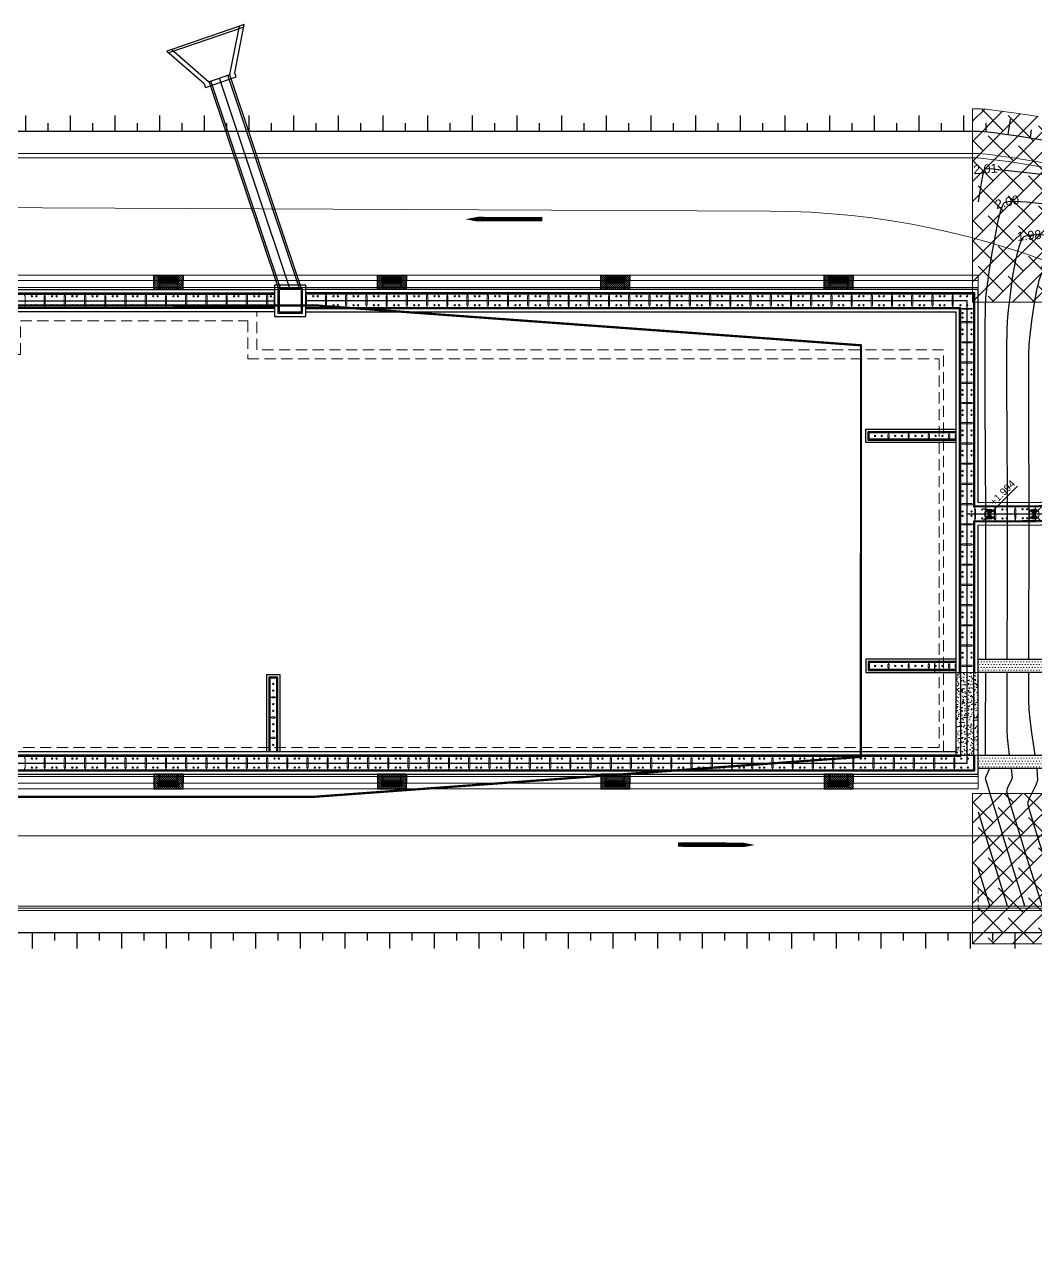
# Model space of a CAD drawing. Header units: millimetres. Extents: x -257704 to 345913, y -114363 to 98547.
# Drawn here: x 31853 to 77115, y -31280 to 23569 of the extents above; entities that cross this region are included whole.
import ezdxf

# ---------------------------------------------------------------- set-up
doc = ezdxf.new("R2010")
doc.units = ezdxf.units.MM
doc.header["$LTSCALE"] = 100
doc.header["$MEASUREMENT"] = 0
for name, pattern in [('CENTERX2', [4, 2.5, -0.5, 0.5, -0.5]), ('CONTINOUS', [0]), ('DASHDOT', [1, 0.5, -0.25, 0, -0.25]), ('DASHED2', [0.375, 0.25, -0.125])]:
    doc.linetypes.add(name, pattern=pattern)
doc.layers.get('Defpoints').update_dxf_attribs({"color": 6, "lineweight": 0})
for name, color, linetype, lineweight in [('1.Fence Wall', 2, 'Continuous', 15), ('3', 3, 'DASHDOT', 13), ('3.Curb', 6, 'CONTINOUS', 15), ('8', 8, 'Continuous', 5), ('ARC_AXIS_LINE', 240, 'Continuous', 5), ('ARC_HATCH', 8, 'Continuous', 0), ('Arrow-200', 40, 'Continuous', 5), ('BOUNDARY', 251, 'Continuous', 5), ('Fence200', 1, 'Continuous', 5), ('Foundation', 3, 'DASHED2', 9), ('Retaining wall', 5, 'DASHED2', 5), ('trench cover', 74, 'Continuous', 0)]:
    doc.layers.add(name, color=color, linetype=linetype, lineweight=lineweight)
for name, color, linetype in [('C-TOPO-MAJR', 9, 'Continuous'), ('H_MepDuong', 3, 'Continuous'), ('L1-DRAINAGE-LONG_DITCH', 25, 'Continuous'), ('L1-DRAINAGE-TRANS_PIPE', 230, 'CENTERX2')]:
    doc.layers.add(name, color=color, linetype=linetype)
doc.layers.add('C-TOPO-MINR', color=7, linetype='Continuous', true_color=0x9c9c9c)
doc.styles.add('Metro-Text', font='arial.ttf')
doc.styles.get("Standard").update_dxf_attribs({"font": 'arial.ttf'})
doc.dimstyles.new('A3-200', dxfattribs={"dimscale": 0.2, "dimtxt": 1.6, "dimasz": 1.2, "dimexe": 0.5, "dimexo": 1, "dimgap": 0.5, "dimtad": 3, "dimdec": 0, "dimlfac": 1000, "dimdsep": 46, "dimtxsty": 'Metro-Text', "dimcen": 0, "dimclrd": 256, "dimclre": 256, "dimclrt": 6, "dimazin": 0, "dimtfac": 1, "dimtdec": 0, "dimtix": 1, "dimtmove": 2, "dimatfit": 3, "dimfxl": 1, "dimtfill": 1, "dimtfillclr": 11, "dimtolj": 1, "dimlwd": -1, "dimlwe": -1, "dimarcsym": 2})
pattern_1 = [(45, (-41519.4, -3188.3), (-449.0128, 449.0128), []), (135, (-41519.4, -3188.3), (-1347.0384, 449.0128), [1587.5, -952.5])]
pattern_2 = [(3e-10, (-41519.37, -3188.29), (63.5, 127), [0, -127])]

# ---------------------------------------------------------------- blocks, each defined once
blk = doc.blocks.new('new contour')
at = {"layer": 'C-TOPO-MAJR', "elevation": 2.01}
blk.add_lwpolyline([(18.311, -22.853), (21.962, -25.327)], dxfattribs=at)
at = {"layer": 'C-TOPO-MINR'}
for points, elevation in [([(24.063, 7.277), (17.43, 2.685), (17.277, 2.582), (16.937, 2.351), (16.304, 1.924), (15.29, 1.241), (14.114, 0.446), (12.867, -0.402), (11.638, -1.245), (10.52, -2.024), (9.602, -2.679), (9.073, -3.076), (8.826, -3.279), (8.745, -3.363), (8.731, -3.387), (8.726, -3.431), (8.745, -3.547), (8.83, -3.783), (9.024, -4.177), (9.332, -4.716), (9.635, -5.206), (9.849, -5.537), (10.08, -5.846), (10.521, -6.406), (11.099, -7.125), (11.737, -7.914), (12.36, -8.682), (12.892, -9.339), (13.26, -9.794), (13.574, -10.191), (14.032, -10.774), (14.587, -11.481), (15.193, -12.251), (15.804, -13.021), (16.374, -13.731), (16.855, -14.319), (17.202, -14.723), (17.345, -14.871)], 1.935), ([(26.797, 7.422), (20.708, 3.196), (20.557, 3.091), (20.215, 2.858), (19.574, 2.421), (18.535, 1.713), (17.308, 0.875), (15.975, -0.038), (14.619, -0.97), (13.322, -1.868), (12.166, -2.677), (11.233, -3.342), (10.704, -3.734), (10.46, -3.928), (10.381, -4.003), (10.368, -4.023), (10.365, -4.058), (10.379, -4.151), (10.448, -4.341), (10.604, -4.658), (10.852, -5.093), (11.097, -5.487), (11.269, -5.754), (11.454, -6.003), (11.81, -6.453), (12.275, -7.032), (12.789, -7.668), (13.29, -8.286), (13.719, -8.815), (14.015, -9.181), (14.313, -9.558), (14.752, -10.118), (15.278, -10.789), (15.839, -11.5), (16.38, -12.178), (16.848, -12.752), (17.189, -13.15), (17.578, -13.545), (18.224, -14.167)], 1.92), ([(29.381, 7.457), (23.982, 3.702), (23.812, 3.585), (23.423, 3.317), (22.687, 2.811), (21.486, 1.986), (20.063, 1.007), (18.516, -0.06), (16.939, -1.15), (15.431, -2.197), (14.087, -3.137), (13.004, -3.904), (12.39, -4.349), (12.109, -4.563), (12.019, -4.64), (12.006, -4.658), (12.003, -4.692), (12.024, -4.788), (12.105, -4.985), (12.276, -5.304), (12.515, -5.7), (12.688, -5.97), (12.866, -6.207), (13.209, -6.639), (13.644, -7.179), (14.098, -7.739), (14.498, -8.231), (14.77, -8.569), (15.045, -8.917), (15.456, -9.441), (15.94, -10.056), (16.431, -10.675), (16.865, -11.211), (17.177, -11.577), (17.502, -11.903), (18.114, -12.492), (18.931, -13.269), (19.121, -13.449)], 1.905), ([(21.152, 7), (14.152, 2.176), (14.003, 2.076), (13.672, 1.855), (13.061, 1.45), (12.099, 0.812), (11.008, 0.084), (9.888, -0.673), (8.837, -1.397), (7.955, -2.025), (7.437, -2.419), (7.192, -2.629), (7.108, -2.722), (7.093, -2.752), (7.088, -2.804), (7.11, -2.943), (7.212, -3.225), (7.443, -3.695), (7.812, -4.339), (8.174, -4.925), (8.429, -5.321), (8.655, -5.625), (9.082, -6.169), (9.651, -6.88), (10.3, -7.686), (10.971, -8.513), (11.602, -9.291), (12.133, -9.946), (12.504, -10.407), (12.892, -10.895), (13.469, -11.624), (14.17, -12.509), (14.927, -13.466), (15.677, -14.408), (16.351, -15.251), (16.556, -15.503)], 1.95), ([(18.039, 6.562), (10.88, 1.671), (10.745, 1.581), (10.44, 1.384), (9.88, 1.023), (9.009, 0.459), (8.048, -0.171), (7.105, -0.806), (6.287, -1.384), (5.795, -1.762), (5.556, -1.977), (5.472, -2.079), (5.455, -2.117), (5.449, -2.166), (5.464, -2.293), (5.545, -2.547), (5.738, -2.974), (6.07, -3.587), (6.438, -4.205), (6.774, -4.74), (7.009, -5.104), (7.272, -5.458), (7.769, -6.091), (8.43, -6.918), (9.186, -7.855), (9.965, -8.817), (10.699, -9.722), (11.317, -10.484), (11.749, -11.019), (12.146, -11.517), (12.736, -12.259), (13.459, -13.169), (14.255, -14.17), (15.063, -15.186), (15.8, -16.109)], 1.965), ([(30.468, 6.447), (27.261, 4.213), (27.096, 4.098), (26.717, 3.836), (25.995, 3.337), (24.807, 2.515), (23.381, 1.529), (21.803, 0.435), (20.157, -0.706), (18.529, -1.837), (17.004, -2.9), (15.668, -3.835), (14.605, -4.584), (14.01, -5.011), (13.74, -5.211), (13.655, -5.28), (13.643, -5.294), (13.642, -5.317), (13.656, -5.382), (13.711, -5.516), (13.827, -5.733), (13.99, -6.003), (14.108, -6.187), (14.269, -6.398), (14.577, -6.784), (14.946, -7.24), (15.291, -7.666), (15.526, -7.956), (15.763, -8.257), (16.121, -8.714), (16.525, -9.225), (16.898, -9.689), (17.164, -10.004), (17.433, -10.27), (18.002, -10.814), (18.796, -11.569), (19.74, -12.466), (20.018, -12.73)], 1.89), ([(14.701, 5.926), (7.61, 1.167), (7.496, 1.095), (7.236, 0.935), (6.76, 0.645), (6.035, 0.196), (5.269, -0.295), (4.571, -0.775), (4.135, -1.114), (3.917, -1.324), (3.836, -1.435), (3.818, -1.481), (3.811, -1.537), (3.828, -1.682), (3.92, -1.972), (4.141, -2.459), (4.519, -3.158), (4.939, -3.862), (5.321, -4.473), (5.59, -4.888), (5.841, -5.229), (6.311, -5.83), (6.942, -6.623), (7.68, -7.54), (8.468, -8.514), (9.249, -9.477), (9.968, -10.363), (10.568, -11.104), (10.994, -11.632), (11.396, -12.135), (11.991, -12.881), (12.725, -13.802), (13.544, -14.83), (14.395, -15.897), (15.046, -16.712)], 1.98), ([(10.954, 5.001), (4.337, 0.661), (4.23, 0.596), (3.981, 0.448), (3.538, 0.185), (2.931, -0.198), (2.508, -0.498), (2.283, -0.694), (2.199, -0.801), (2.18, -0.846), (2.177, -0.882), (2.195, -0.987), (2.275, -1.22), (2.465, -1.644), (2.797, -2.296), (3.185, -3.006), (3.579, -3.694), (3.924, -4.276), (4.17, -4.671), (4.454, -5.056), (4.984, -5.735), (5.698, -6.63), (6.53, -7.665), (7.418, -8.763), (8.296, -9.847), (9.102, -10.839), (9.771, -11.664), (10.239, -12.245), (10.686, -12.804), (11.362, -13.649), (12.201, -14.7), (13.14, -15.875), (14.115, -17.094), (14.292, -17.316)], 1.995), ([(31.38, 5.309), (30.541, 4.724), (30.38, 4.612), (30.011, 4.356), (29.307, 3.866), (28.139, 3.054), (26.722, 2.069), (25.133, 0.964), (23.446, -0.209), (21.737, -1.399), (20.084, -2.551), (18.56, -3.615), (17.242, -4.536), (16.206, -5.264), (15.63, -5.672), (15.372, -5.858), (15.292, -5.919), (15.281, -5.929), (15.28, -5.946), (15.295, -5.997), (15.346, -6.103), (15.437, -6.261), (15.528, -6.404), (15.648, -6.56), (15.874, -6.841), (16.114, -7.137), (16.281, -7.343), (16.45, -7.558), (16.704, -7.881), (16.964, -8.208), (17.151, -8.432), (17.411, -8.683), (18.031, -9.272), (18.922, -10.118), (19.997, -11.139), (20.914, -12.013)], 1.875), ([(32.497, 3.918), (32.479, 3.897), (32.424, 3.829), (32.298, 3.672), (32.073, 3.393), (31.749, 2.998), (31.44, 2.639), (31.217, 2.408), (30.897, 2.198), (30.144, 1.73), (29.053, 1.06), (27.719, 0.245), (26.237, -0.657), (24.702, -1.589), (23.209, -2.496), (21.854, -3.319), (20.731, -4.002), (19.935, -4.487), (19.562, -4.719), (19.2, -4.964), (18.664, -5.336), (18.061, -5.758), (17.498, -6.155), (17.148, -6.402), (16.98, -6.521), (16.926, -6.559), (16.918, -6.564), (16.921, -6.57), (16.937, -6.6), (16.948, -6.62), (16.99, -6.673), (17.036, -6.731), (17.086, -6.794), (17.138, -6.859), (17.345, -7.054), (17.908, -7.585), (18.749, -8.382), (19.793, -9.372), (20.962, -10.486), (21.811, -11.299)], 1.86), ([(5.37, 2.908), (1.074, 0.161), (1.016, 0.127), (0.882, 0.047), (0.683, -0.081), (0.543, -0.211), (0.633, -0.437), (0.856, -0.86), (1.094, -1.288), (1.23, -1.532)], 2.01), ([(33.712, 2.398), (33.683, 2.363), (33.596, 2.258), (33.406, 2.023), (33.059, 1.594), (32.524, 0.935), (31.936, 0.221), (31.362, -0.46), (30.865, -1.022), (30.512, -1.377), (30.131, -1.643), (29.56, -1.979), (28.878, -2.356), (28.165, -2.749), (27.499, -3.131), (26.96, -3.475), (26.627, -3.753), (26.393, -4.108), (26.117, -4.653), (25.822, -5.317), (25.533, -6.027), (25.275, -6.713), (25.073, -7.303), (24.951, -7.725), (24.871, -8.2), (24.784, -8.924), (24.702, -9.793), (24.638, -10.703), (24.604, -11.549), (24.61, -12.225), (24.67, -12.629), (24.912, -12.966), (25.362, -13.401), (25.919, -13.886), (26.486, -14.37), (26.961, -14.803), (27.245, -15.136), (27.412, -15.564), (27.628, -16.302), (27.867, -17.214), (28.102, -18.163), (28.304, -19.012), (28.447, -19.624), (28.504, -19.863), (28.585, -19.921), (28.664, -19.971)], 1.845), ([(22.225, -11.696), (23.365, -12.796), (24.446, -13.85), (25.343, -14.742), (25.979, -15.401), (26.278, -15.755), (26.458, -16.192), (26.658, -16.869), (26.863, -17.677), (27.057, -18.506), (27.224, -19.247), (27.349, -19.79), (27.416, -20.025), (27.602, -20.175), (27.88, -20.352), (28.054, -20.458)], 1.86), ([(21.351, -12.431), (22.339, -13.38), (23.43, -14.437), (24.028, -15.027)], 1.875), ([(20.456, -13.148), (20.759, -13.436), (21.777, -14.412), (22.72, -15.324), (23.141, -15.738)], 1.89), ([(19.56, -13.866), (19.866, -14.157), (20.836, -15.081), (21.757, -15.965), (22.254, -16.449)], 1.905), ([(18.662, -14.585), (19.05, -14.954), (19.946, -15.802), (20.823, -16.637), (21.365, -17.16)], 1.92), ([(17.772, -15.298), (18.137, -15.654), (18.808, -16.292), (19.521, -16.966), (20.211, -17.618), (20.476, -17.873)], 1.935), ([(24.456, -15.454), (25.005, -16.016), (25.311, -16.375), (25.496, -16.847), (25.698, -17.582), (25.898, -18.431), (26.082, -19.247), (26.23, -19.882), (26.327, -20.187), (26.543, -20.374), (26.898, -20.61), (27.247, -20.824), (27.445, -20.945)], 1.875), ([(16.936, -15.967), (17.215, -16.296), (17.559, -16.648), (18.075, -17.147), (18.684, -17.724), (19.307, -18.313), (19.59, -18.582)], 1.95), ([(23.571, -16.163), (24.079, -16.683), (24.345, -16.995), (24.502, -17.403), (24.669, -18.034), (24.835, -18.766), (24.991, -19.477), (25.129, -20.046), (25.239, -20.35), (25.463, -20.553), (25.84, -20.816), (26.266, -21.085), (26.633, -21.308), (26.836, -21.432)], 1.89), ([(16.175, -16.577), (16.48, -16.957), (16.967, -17.558), (17.227, -17.869), (17.522, -18.168), (17.967, -18.595), (18.476, -19.077), (18.703, -19.292)], 1.965), ([(22.684, -16.873), (23.112, -17.307), (23.378, -17.614), (23.509, -17.959), (23.64, -18.487), (23.771, -19.102), (23.9, -19.708), (24.027, -20.21), (24.15, -20.512), (24.441, -20.777), (24.933, -21.118), (25.486, -21.468), (25.963, -21.757), (26.227, -21.919)], 1.905), ([(15.421, -17.181), (15.976, -17.876), (16.599, -18.653), (17.038, -19.197), (17.24, -19.442), (17.528, -19.728), (17.817, -20.002)], 1.98), ([(14.667, -17.785), (15.059, -18.275), (15.91, -19.339), (16.602, -20.204), (16.978, -20.674)], 1.995), ([(21.797, -17.584), (22.15, -17.936), (22.412, -18.234), (22.54, -18.598), (22.665, -19.155), (22.791, -19.775), (22.922, -20.324), (23.062, -20.674), (23.32, -20.91), (23.782, -21.241), (24.346, -21.611), (24.908, -21.965), (25.366, -22.248), (25.618, -22.406)], 1.92), ([(20.911, -18.293), (21.241, -18.621), (21.445, -18.854), (21.549, -19.149), (21.651, -19.602), (21.753, -20.105), (21.86, -20.552), (21.973, -20.836), (22.248, -21.072), (22.788, -21.452), (23.464, -21.9), (24.146, -22.34), (24.704, -22.696), (25.008, -22.893)], 1.935), ([(20.026, -19.002), (20.283, -19.255), (20.479, -19.473), (20.578, -19.78), (20.676, -20.243), (20.776, -20.703), (20.885, -20.998), (21.176, -21.234), (21.794, -21.664), (22.582, -22.19), (23.383, -22.716), (24.041, -23.145), (24.399, -23.38)], 1.95), ([(19.153, -19.701), (19.512, -20.093), (19.582, -20.308), (19.65, -20.632), (19.721, -20.953), (19.796, -21.161), (20.033, -21.345), (20.573, -21.72), (21.301, -22.213), (22.103, -22.748), (22.862, -23.251), (23.463, -23.649), (23.79, -23.867)], 1.965), ([(18.26, -20.416), (18.546, -20.713), (18.598, -20.893), (18.651, -21.147), (18.708, -21.323), (18.954, -21.503), (19.552, -21.914), (20.369, -22.467), (21.273, -23.075), (22.131, -23.65), (22.811, -24.105), (23.181, -24.354)], 1.98), ([(17.499, -21.026), (17.599, -21.409), (17.62, -21.485), (17.816, -21.62), (18.335, -21.972), (19.074, -22.472), (19.933, -23.055), (20.813, -23.65), (21.613, -24.192), (22.233, -24.611), (22.571, -24.84)], 1.995), ([(21.353, -25.814), (19.893, -24.825)], 2.025)]:
    blk.add_lwpolyline(points, dxfattribs=dict(at, elevation=elevation))
at = {"layer": 'C-TOPO-MAJR', "char_height": 0.4, "attachment_point": 5}
for s, insert, rotation in [('2.01', (0.573, -0.184, 2.01), 42.7616), ('1.98', (3.965, -1.28, 1.98), 43.8007), ('1.95', (7.454, -2.407, 1.95), 37.2298), ('1.92', (10.966, -3.542, 1.92), 36.4929), ('1.89', (14.479, -4.676, 1.89), 35.6413), ('1.86', (17.989, -5.81, 1.86), 35.1329)]:
    blk.add_mtext(s, dxfattribs=dict(at, insert=insert, rotation=rotation))
at = {"layer": 'C-TOPO-MINR', "char_height": 0.4, "attachment_point": 5}
for s, insert, rotation in [('2.00', (2.258, -0.729, 1.995), 51.7441), ('1.96', (5.707, -1.843, 1.965), 41.9605), ('1.94', (9.211, -2.974, 1.935), 36.8644), ('1.90', (12.723, -4.109, 1.905), 35.9554), ('1.88', (16.237, -5.244, 1.875), 35.0872), ('1.84', (24.9, -8.043, 1.845), 80.3857)]:
    blk.add_mtext(s, dxfattribs=dict(at, insert=insert, rotation=rotation))
blk = doc.blocks.new('200')
at = {"layer": 'Arrow-200'}
h = blk.add_hatch(color=256, dxfattribs=at)
edge = h.paths.add_edge_path(flags=0)
edge.add_line((0, 0), (-0.225, 0))
edge.add_arc((0, 0), 0.225, 90, 180, ccw=False)
edge.add_line((0, 0.225), (0, 0))
h = blk.add_hatch(color=256, dxfattribs=at)
edge = h.paths.add_edge_path(flags=0)
edge.add_line((0, 0), (0.225, 0))
edge.add_arc((0, 0), 0.225, 270, 360, ccw=False)
edge.add_line((0, -0.225), (0, 0))
for p, q in [((1.767, 0), (-0.375, 0)), ((0, -0.375), (0, 0.375))]:
    blk.add_line(p, q, dxfattribs=at)
blk.add_circle((0, 0), 0.225, dxfattribs=at)
blk = doc.blocks.new('*U56')
at = {"layer": 'H_MepDuong', "ltscale": 10}
for p, q in [((0, 0), (0, 700)), ((1000, 0), (1000, 350))]:
    blk.add_line(p, q, dxfattribs=at)
blk = doc.blocks.new('*U57')
for p, rotation in [((781597, -68237), 30.83061476452444), ((779944, -69357), 38.69068806982043), ((778383, -70607), 38.69068806982043), ((776822, -71857), 38.69068806982043), ((775261, -73107), 38.69068806982043), ((773700, -74358), 38.69068806982043), ((772139, -75608), 38.69068806982043), ((770578, -76858), 38.69068806982043), ((769017, -78108), 38.69068806982043), ((767456, -79359), 38.69068806982043), ((765895, -80609), 38.69068806982043), ((764333, -81859), 38.69068806982043), ((762772, -83109), 38.69068806982043), ((761211, -84359), 38.69068806982043), ((759650, -85610), 38.69068806982043), ((758089, -86860), 38.69068806982043), ((756528, -88110), 38.69068806982043), ((754967, -89360), 38.69068806982043), ((753406, -90611), 38.69068806982043), ((751845, -91861), 38.69068806982043), ((750284, -93111), 38.69068806982043), ((748723, -94361), 38.69068806982043), ((747162, -95612), 38.69068806982043), ((804168, -95950), 218.6907152937127), ((802607, -97201), 218.6907152937127), ((801046, -98451), 218.6907152937127), ((799485, -99701), 218.6907152937127), ((797924, -100951), 218.6907152937127), ((796363, -102201), 218.6907152937127), ((794802, -103452), 218.6907152937127), ((793241, -104702), 218.6907152937127), ((791680, -105952), 218.6907152937127), ((790119, -107202), 218.6907152937127), ((788558, -108453), 218.6907152937127), ((786996, -109703), 218.6907152937127), ((785435, -110953), 218.6907152937127), ((783874, -112203), 218.6907152937127), ((782313, -113454), 218.6907152937127), ((780752, -114704), 218.6907152937127), ((779191, -115954), 218.6907152937127), ((777630, -117204), 218.6907152937127), ((776069, -118454), 218.6907152937127), ((774508, -119705), 218.6907152937127), ((772947, -120955), 218.6907152937127), ((771386, -122205), 218.6907152937127), ((769825, -123455), 218.6907152937127)]:
    blk.add_blockref('*U56', p, dxfattribs=dict(rotation=rotation))
blk = doc.blocks.new('A$C289536E3')
at = {"layer": 'ARC_HATCH'}
h = blk.add_hatch(dxfattribs=at)
h.set_pattern_fill('ANSI31', color=256, scale=0.02, angle=-89.9998)
h.set_pattern_definition([(315.000175, (903.078894, 264.85122), (0.0449011436, 0.0449014176), [])])
h.paths.add_polyline_path([(0.65, -0.65), (0.65, -0.4), (0.65, 0), (0.4, 0), (0.4, -0.3), (0.45, -0.3), (0.45, -0.55), (-0.45, -0.55), (-0.45, -0.3), (-0.4, -0.3), (-0.4, 0), (-0.65, 0), (-0.65, -0.4), (-0.65, -0.65)])
h.paths.add_polyline_path([(0.4, -0.3), (0.4, 0), (-0.4, 0), (-0.4, -0.3)], flags=17)
h = blk.add_hatch(color=256, dxfattribs=at)
h.dxf.hatch_style = 1
h.paths.add_polyline_path([(0.437, -0.537), (0.437, -0.313), (-0.437, -0.313), (-0.437, -0.537)])
h.paths.add_polyline_path([(0.432, -0.532), (-0.432, -0.532), (-0.432, -0.318), (0.432, -0.318)], flags=16)
h = blk.add_hatch(dxfattribs=at)
h.set_pattern_fill('ANSI32', color=256, scale=0.003, angle=225.0002)
h.set_pattern_definition([(270.0001748, (903.078893, 264.901222), (0.028575, 8.72e-08), []), (270.0001748, (903.069368, 264.891697), (0.028575, 8.72e-08), [])])
h.paths.add_polyline_path([(0.432, -0.318), (0.432, -0.532), (-0.432, -0.532), (-0.432, -0.318)])
blk.add_line((0.65, 0), (-0.65, 0))
at = {"ltscale": 0.5, "flags": 128}
blk.add_lwpolyline([(-0.65, -0.4), (-0.65, -0.65), (0.65, -0.65), (0.65, -0.4)], dxfattribs=at)
for points in [[(0.45, -0.3), (0.45, -0.55), (-0.45, -0.55), (-0.45, -0.3)], [(0.437, -0.313), (0.437, -0.537), (-0.437, -0.537), (-0.437, -0.313)], [(0.432, -0.318), (0.432, -0.532), (-0.432, -0.532), (-0.432, -0.318)]]:
    blk.add_lwpolyline(points, close=True)
at = {"layer": 'L1-DRAINAGE-LONG_DITCH', "ltscale": 2}
for p, q in [((0.4, -0.35), (0.4, 0)), ((0.65, 0), (0.65, -0.4)), ((-0.65, 0), (-0.65, -0.4)), ((-0.4, -0.35), (-0.4, 0))]:
    blk.add_line(p, q, dxfattribs=at)
blk.add_lwpolyline([(0.4, -0.35), (0.4, -0.5), (-0.4, -0.5), (-0.4, -0.35)], close=True, dxfattribs=at)
blk = doc.blocks.new('*D59')
at = {"ltscale": 0.5, "transparency": 16777216}
for p, q in [((72609, -5000), (72608, -5000)), ((72608, -5450), (72608, -5000)), ((72609, -5450), (72608, -5450))]:
    blk.add_line(p, q, dxfattribs=at)
for points in [[(72608, -5000), (72608, -5000), (72608, -5000)], [(72608, -5450), (72608, -5450), (72608, -5450)]]:
    blk.add_solid(points, dxfattribs=at)
at = {"layer": 'Defpoints', "color": 0, "ltscale": 0.5, "transparency": 16777216}
for p in [(73550, -5450), (73620, -5000)]:
    blk.add_point(p, dxfattribs=at)
at = {"color": 6, "ltscale": 0.5, "transparency": 16777216, "insert": (72608, -5225), "char_height": 0.32, "attachment_point": 5, "rotation": 90, "style": 'Metro-Text', "bg_fill": 3, "box_fill_scale": 1.25, "bg_fill_color": 256, "bg_fill_true_color": 13158600, "bg_fill_transparency": 0}
blk.add_mtext('\\A1;450312', dxfattribs=at)
at = {"layer": 'Defpoints', "color": 0, "ltscale": 0.5, "transparency": 16777216}
blk.add_point((72608, -5000), dxfattribs=at)
blk = doc.blocks.new('c1')
at = {"layer": 'trench cover'}
blk.add_lwpolyline([(875, 345), (875, 250), (850, 200), (850, -200), (875, -250), (875, -345), (-25, -345), (-25, -250), (0, -200), (0, 200), (-25, 250), (-25, 345)], close=True, dxfattribs=at)
for centre in [(304, 200), (504, 200), (304, -200), (504, -200)]:
    blk.add_circle(centre, 30, dxfattribs=at)
blk = doc.blocks.new('*U43')
at = {"layer": 'trench cover', "xscale": 0.001, "yscale": 0.001, "zscale": 0.001}
blk.add_blockref('c1', (-0.425, 0), dxfattribs=at)
blk = doc.blocks.new('*U44')
at = {"layer": 'trench cover'}
for p in [(0, 0), (0.905, 0), (1.81, 0), (2.715, 0), (3.62, 0), (4.525, 0), (5.43, 0), (6.335, 0), (7.24, 0), (8.145, 0), (9.05, 0), (9.955, 0), (10.86, 0), (11.765, 0), (12.67, 0), (13.575, 0), (14.48, 0), (15.385, 0), (16.29, 0), (17.195, 0), (18.1, 0), (19.005, 0), (19.91, 0), (20.815, 0), (21.72, 0), (22.625, 0), (23.53, 0), (24.435, 0), (25.34, 0), (26.245, 0), (27.15, 0), (28.055, 0)]:
    blk.add_blockref('*U43', p, dxfattribs=at)
blk = doc.blocks.new('cv1')
at = {"layer": 'trench cover'}
blk.add_lwpolyline([(-0.195, -0.025), (-0.1, -0.025), (-0.05, 0), (0.05, 0), (0.1, -0.025), (0.195, -0.025), (0.195, 0.875), (0.1, 0.875), (0.05, 0.85), (-0.05, 0.85), (-0.1, 0.875), (-0.195, 0.875)], close=True, dxfattribs=at)
for centre in [(0, 0.575), (0, 0.275)]:
    blk.add_circle(centre, 0.03, dxfattribs=at)
blk = doc.blocks.new('*U28')
at = {"layer": 'trench cover', "rotation": 38.69068872130704}
blk.add_blockref('cv1', (0.266, -0.332), dxfattribs=at)
blk = doc.blocks.new('*U29')
at = {"layer": 'trench cover'}
for p in [(-1.131, 1.413), (-0.566, 0.706), (0, 0)]:
    blk.add_blockref('*U28', p, dxfattribs=at)
blk = doc.blocks.new('*U34')
at = {"layer": 'trench cover', "rotation": 38.69068872130704}
blk.add_blockref('cv1', (0.266, -0.332), dxfattribs=at)
blk = doc.blocks.new('*U35')
at = {"layer": 'trench cover'}
for p in [(-1.697, 2.119), (-1.131, 1.413), (-0.566, 0.706), (0, 0)]:
    blk.add_blockref('*U34', p, dxfattribs=at)
blk = doc.blocks.new('*U32')
at = {"layer": 'trench cover', "rotation": 38.69068872130704}
blk.add_blockref('cv1', (0.266, -0.332), dxfattribs=at)
blk = doc.blocks.new('*U33')
at = {"layer": 'trench cover'}
for p in [(-1.697, 2.119), (-1.131, 1.413), (-0.566, 0.706), (0, 0)]:
    blk.add_blockref('*U32', p, dxfattribs=at)
blk = doc.blocks.new('*U25')
at = {"layer": 'trench cover', "xscale": 0.001, "yscale": 0.001, "zscale": 0.001}
blk.add_blockref('c1', (-0.425, 0), dxfattribs=at)
blk = doc.blocks.new('*U42')
at = {"layer": 'trench cover', "xscale": 0.001, "yscale": 0.001, "zscale": 0.001}
blk.add_blockref('c1', (-0.425, 0), dxfattribs=at)
blk = doc.blocks.new('*U41')
at = {"layer": 'trench cover', "xscale": 0.001, "yscale": 0.001, "zscale": 0.001}
blk.add_blockref('c1', (-0.425, 0), dxfattribs=at)
blk = doc.blocks.new('*U45')
at = {"layer": 'trench cover', "xscale": 0.001, "yscale": 0.001, "zscale": 0.001}
blk.add_blockref('c1', (-0.425, 0), dxfattribs=at)
blk = doc.blocks.new('latest trench ap')
at = {"layer": '8', "ltscale": 0.5}
h = blk.add_hatch(dxfattribs=at)
h.set_pattern_fill('AR-CONC', color=256, scale=0.002, angle=-38.6907)
h.set_pattern_definition([(49.99983, (-128.72426, 9.16182), (0.36436924, -0.0318793), [0.0381, -0.4191]), (354.99983, (-128.72426, 9.16182), (-0.0704857, 0.3821139), [0.03048, -0.3352812]), (100.45127, (-128.6939, 9.15917), (0.2938836, 0.3502346), [0.03238, -0.3561805]), (46.18403, (-128.72426, 9.26342), (0.5421578, -0.0840863), [0.05715, -0.62865]), (96.6354, (-128.6791, 9.2564), (0.4748098, 0.4948508), [0.04857, -0.5342712]), (351.184, (-128.72426, 9.2634), (0.4748098, 0.4948508), [0.04572, -0.5029195]), (20.99983, (-128.67346, 9.23802), (0.30322816, -0.2045313), [0.0381, -0.4191]), (325.99983, (-128.67346, 9.23802), (0.1236052, 0.3683756), [0.03048, -0.33528]), (71.45127, (-128.6482, 9.22098), (0.4268333, 0.1638442), [0.03238, -0.3561799]), (37.49983, (-128.72426, 9.16182), (0.00617772, 0.16911006), [0, -0.331216, 0, -0.34036, 0, -0.33655]), (7.49983, (-128.72426, 9.16182), (0.13363994, 0.20036074), [0, -0.194056, 0, -0.323596, 0, -0.12827]), (327.49983, (-128.83754, 9.16183), (0.27118116, -0.01145832), [0, -0.127, 0, -0.39624, 0, -0.52578]), (317.49983, (-128.88834, 9.16183), (0.2962585, 0.0508521), [0, -0.1651, 0, -0.263144, 0, -0.37338])])
h.paths.add_polyline_path([(-10.205, -7.15), (-9.205, -7.15), (-9.205, -10.85), (-10.205, -10.85)])
blk.add_lwpolyline([(-10.205, -7.15), (-9.205, -7.15), (-9.205, -10.85), (-10.205, -10.85)], close=True, dxfattribs=at)
at = {"layer": 'L1-DRAINAGE-LONG_DITCH', "ltscale": 10, "flags": 128}
for points in [[(-45.53, 20.682), (-43.87, 19.235), (-43.806, 19.045), (-42.423, 19.519), (-42.487, 19.708), (-42.063, 21.869), (-42.282, 21.794), (-45.311, 20.757)], [(-40.505, 9), (-39.505, 9), (-39.505, 10), (-40.505, 10)]]:
    blk.add_lwpolyline(points, close=True, dxfattribs=at)
for points in [[(-42.086, 21.756), (-45.443, 20.606)], [(-45.311, 20.757), (-43.652, 19.309), (-42.706, 19.633), (-42.282, 21.794)], [(-40.505, 9.981), (-43.634, 19.319)], [(-40.427, 10), (-43.558, 19.344)], [(-39.583, 10), (-42.8, 19.599)], [(-42.724, 19.624), (-39.499, 10), (-39.505, 10)], [(-10.205, 3.299), (-14.08, 3.299), (-14.08, 3.599), (-10.205, 3.599)], [(-10.205, -6.7), (-14.08, -6.7), (-14.08, -7), (-10.205, -7)], [(-40.613, -10.7), (-40.613, -7.4), (-40.913, -7.4), (-40.913, -10.7)]]:
    blk.add_lwpolyline(points, dxfattribs=at)
at = {"layer": 'L1-DRAINAGE-LONG_DITCH', "ltscale": 0.8, "flags": 128}
for points in [[(-152.505, 10), (-130.47, 10), (-93.155, 10), (-40.705, 10)], [(-0.699, 0.502), (-9.205, 0.451), (-9.205, 10), (-39.305, 10)], [(-140.005, 9.85), (-130.47, 9.85), (-93.155, 9.85), (-40.705, 9.85)], [(-0.699, 0.352), (-9.355, 0.3), (-9.355, 9.85), (-39.305, 9.85)], [(-40.705, 9), (-93.155, 9), (-130.47, 9), (-152.505, 9)], [(-39.305, 9), (-10.205, 9), (-10.205, -10.7), (-152.505, -10.7), (-152.505, -11.7), (-9.205, -11.7), (-9.205, -0.549), (-0.701, -0.498)], [(-40.705, 9.15), (-93.155, 9.15), (-130.47, 9.15), (-140.005, 9.15)], [(-39.305, 9.15), (-10.055, 9.15), (-10.055, -7.15)], [(-10.205, 3.149), (-14.23, 3.149), (-14.23, 3.749), (-10.205, 3.749), (-10.205, 3.149)], [(-9.355, -7.15), (-9.355, -0.4), (-0.701, -0.348)], [(-10.205, -6.55), (-14.23, -6.55), (-14.23, -7.15), (-10.205, -7.15)], [(-10.205, -6.65), (-14.13, -6.65), (-14.13, -7.05), (-10.205, -7.05)], [(-40.463, -10.7), (-40.463, -7.25), (-41.063, -7.25), (-41.063, -10.7)], [(-40.563, -10.7), (-40.563, -7.35), (-40.963, -7.35), (-40.963, -10.7)], [(-10.055, -10.85), (-10.055, -10.85), (-132.155, -10.85)], [(-132.155, -11.55), (-9.355, -11.55), (-9.355, -10.85)]]:
    blk.add_lwpolyline(points, dxfattribs=at)
at = {"layer": 'L1-DRAINAGE-LONG_DITCH', "ltscale": 0.8}
for points in [[(-40.705, 8.8), (-39.305, 8.8), (-39.305, 10.2), (-40.705, 10.2)], [(-40.555, 8.95), (-39.455, 8.95), (-39.455, 10.05), (-40.555, 10.05)]]:
    blk.add_lwpolyline(points, close=True, dxfattribs=at)
at = {"layer": 'L1-DRAINAGE-LONG_DITCH', "ltscale": 10}
for points in [[(-40.705, 9.2), (-93.155, 9.2), (-130.47, 9.2), (-152.305, 9.2), (-152.305, 9.8)], [(-152.305, 9.2), (-152.305, 9.8), (-130.47, 9.8), (-93.155, 9.8), (-40.705, 9.8)], [(-0.709, 0.302), (-9.405, 0.251), (-9.405, 9.8), (-39.305, 9.8)], [(-39.305, 9.2), (-10.005, 9.2), (-10.005, -10.9), (-152.305, -10.9), (-152.305, -11.5), (-9.405, -11.5), (-9.405, -0.349), (-0.701, -0.298)]]:
    blk.add_lwpolyline(points, dxfattribs=at)
at = {"layer": 'L1-DRAINAGE-LONG_DITCH', "ltscale": 0.8, "flags": 128}
blk.add_lwpolyline([(-10.205, 3.249), (-14.13, 3.249), (-14.13, 3.649), (-10.205, 3.649)], close=True, dxfattribs=at)
at = {"layer": 'L1-DRAINAGE-TRANS_PIPE', "ltscale": 2, "flags": 128}
for points in [[(-40.005, 10), (-43.179, 19.471)], [(-152.305, 9.5), (-40.705, 9.5)], [(-152.305, -11.2), (-9.705, -11.2), (-9.705, 9.5), (-39.305, 9.5)], [(-0.7, -0.056), (-9.705, -0.056)]]:
    blk.add_lwpolyline(points, dxfattribs=at)
at = {"layer": 'trench cover'}
for points in [[(-40.705, 9.845), (-40.705, 9.75), (-40.73, 9.7), (-40.73, 9.3), (-40.705, 9.25), (-40.705, 9.155), (-41.04, 9.155), (-41.04, 9.25), (-41.015, 9.3), (-41.015, 9.7), (-41.04, 9.75), (-41.04, 9.845)], [(-10.345, 9.845), (-9.36, 9.845), (-9.36, 9.75), (-9.385, 9.7), (-9.385, 9.3), (-9.36, 9.25), (-9.36, 9.155), (-10.345, 9.155), (-10.345, 9.25), (-10.32, 9.3), (-10.32, 9.7), (-10.345, 9.75)], [(-9.36, 8.544), (-9.455, 8.544), (-9.505, 8.569), (-9.905, 8.569), (-9.955, 8.544), (-10.05, 8.544), (-10.05, 9.15), (-9.955, 9.15), (-9.905, 9.125), (-9.505, 9.125), (-9.455, 9.15), (-9.36, 9.15)], [(-10.505, 3.644), (-10.505, 3.549), (-10.48, 3.499), (-10.48, 3.399), (-10.505, 3.349), (-10.505, 3.254), (-10.205, 3.254), (-10.205, 3.349), (-10.23, 3.399), (-10.23, 3.499), (-10.205, 3.549), (-10.205, 3.644)], [(-10.505, -6.655), (-10.505, -6.75), (-10.48, -6.8), (-10.48, -6.9), (-10.505, -6.95), (-10.505, -7.045), (-10.205, -7.045), (-10.205, -6.95), (-10.23, -6.9), (-10.23, -6.8), (-10.205, -6.75), (-10.205, -6.655)], [(-40.958, -10.07), (-40.863, -10.07), (-40.813, -10.095), (-40.713, -10.095), (-40.663, -10.07), (-40.568, -10.07), (-40.568, -10.7), (-40.663, -10.7), (-40.713, -10.675), (-40.813, -10.675), (-40.863, -10.7), (-40.958, -10.7)], [(-10.27, -11.545), (-9.36, -11.545), (-9.36, -11.45), (-9.385, -11.4), (-9.385, -11), (-9.36, -10.95), (-9.36, -10.855), (-10.27, -10.855), (-10.27, -10.95), (-10.245, -11), (-10.245, -11.4), (-10.27, -11.45)]]:
    blk.add_lwpolyline(points, close=True, dxfattribs=at)
blk.add_lwpolyline([(-10.05, -7.15), (-10.05, -6.846), (-9.955, -6.846), (-9.905, -6.871), (-9.505, -6.871), (-9.455, -6.846), (-9.36, -6.846), (-9.36, -7.15)], dxfattribs=at)
for centre in [(-40.872, 9.7), (-40.872, 9.3), (-10.002, 9.7), (-10.002, 9.3), (-9.702, 9.7), (-9.702, 9.3), (-9.905, 8.947), (-9.905, 8.747), (-9.505, 8.947), (-9.505, 8.747), (-40.763, -10.385), (-9.965, -11), (-9.965, -11.4), (-9.665, -11), (-9.665, -11.4)]:
    blk.add_circle(centre, 0.03, dxfattribs=at)
for name, p in [('*U45', (-51.45, 9.5)), ('*U45', (-50.545, 9.5)), ('*U45', (-49.64, 9.5)), ('*U45', (-48.735, 9.5)), ('*U45', (-47.83, 9.5)), ('*U45', (-46.925, 9.5)), ('*U45', (-46.02, 9.5)), ('*U45', (-45.115, 9.5)), ('*U45', (-44.21, 9.5)), ('*U45', (-43.305, 9.5)), ('*U45', (-42.4, 9.5)), ('*U45', (-41.495, 9.5)), ('*U44', (-38.855, 9.5)), ('*U41', (-51.45, -11.2)), ('*U41', (-50.545, -11.2)), ('*U41', (-49.64, -11.2)), ('*U41', (-48.735, -11.2)), ('*U41', (-47.83, -11.2)), ('*U41', (-46.925, -11.2)), ('*U41', (-46.02, -11.2)), ('*U41', (-45.115, -11.2)), ('*U41', (-44.21, -11.2)), ('*U41', (-43.305, -11.2)), ('*U41', (-42.4, -11.2)), ('*U41', (-41.495, -11.2)), ('*U41', (-40.59, -11.2)), ('*U41', (-39.685, -11.2)), ('*U41', (-38.78, -11.2)), ('*U41', (-37.875, -11.2)), ('*U41', (-36.97, -11.2)), ('*U41', (-36.065, -11.2)), ('*U41', (-35.16, -11.2)), ('*U41', (-34.255, -11.2)), ('*U41', (-33.35, -11.2)), ('*U41', (-32.445, -11.2)), ('*U41', (-31.54, -11.2)), ('*U41', (-30.635, -11.2)), ('*U41', (-29.73, -11.2)), ('*U41', (-28.825, -11.2)), ('*U41', (-27.92, -11.2)), ('*U41', (-27.015, -11.2)), ('*U41', (-26.11, -11.2)), ('*U41', (-25.205, -11.2)), ('*U41', (-24.3, -11.2)), ('*U41', (-23.395, -11.2)), ('*U41', (-22.49, -11.2)), ('*U41', (-21.585, -11.2)), ('*U41', (-20.68, -11.2)), ('*U41', (-19.775, -11.2)), ('*U41', (-18.87, -11.2)), ('*U41', (-17.965, -11.2)), ('*U41', (-17.06, -11.2)), ('*U41', (-16.155, -11.2)), ('*U41', (-15.25, -11.2)), ('*U41', (-14.345, -11.2)), ('*U41', (-13.44, -11.2)), ('*U41', (-12.535, -11.2)), ('*U41', (-11.63, -11.2)), ('*U41', (-10.725, -11.2))]:
    blk.add_blockref(name, p, dxfattribs=at)
for name, p, rotation in [('*U42', (-9.705, 8.089), 270), ('*U42', (-9.705, 7.184), 270), ('*U42', (-9.705, 6.279), 270), ('*U42', (-9.705, 5.374), 270), ('*U33', (-13.675, 3.449), 231.3093113036696), ('*U42', (-9.705, 4.469), 270), ('*U42', (-9.705, 3.564), 270), ('*U42', (-9.705, 2.659), 270), ('*U42', (-9.705, 1.754), 270), ('*U42', (-9.705, 0.849), 270), ('*U42', (-9.705, -0.056), 270), ('*U25', (-8.903, -0.047), 0.3402261320030971), ('*U25', (-7.998, -0.042), 0.3402261320030971), ('*U25', (-7.093, -0.036), 0.3402261320030971), ('*U42', (-9.705, -0.961), 270), ('*U42', (-9.705, -1.866), 270), ('*U42', (-9.705, -2.771), 270), ('*U42', (-9.705, -3.676), 270), ('*U42', (-9.705, -4.581), 270), ('*U35', (-13.675, -6.85), 231.3093113036696), ('*U42', (-9.705, -5.486), 270), ('*U42', (-9.705, -6.391), 270)]:
    blk.add_blockref(name, p, dxfattribs=dict(at, rotation=rotation))
at = {"layer": 'trench cover', "xscale": -0.9999999999999987, "rotation": 218.6906887219729}
blk.add_blockref('*U29', (-40.763, -7.805), dxfattribs=at)

msp = doc.modelspace()

# ---------------------------------------------------------------- hatches: boundary and pattern name
at = {"layer": 'ARC_HATCH', "ltscale": 0.5}
h = msp.add_hatch(dxfattribs=at)
h.set_pattern_fill('ANSI38', color=256, scale=200, angle=-38.69068872)
h.set_pattern_definition(pattern_1)
h.paths.add_polyline_path([(74298.1664, 19800.0094), (74298.1591, 11138.246), (97485.1581, 11138.1752), (96513.0512, 11755.4024), (95406.3438, 12431.1159), (94396.0596, 13023.6613), (93298.7519, 13641.7874), (92420.014, 14118.1981), (91395.209, 14653.4604), (90304.4324, 15199.72), (89369.6345, 15649.0826), (88544.024, 16031.8531), (87680.6773, 16418.2379), (86966.2412, 16727.4283), (86131.9123, 17057.1163), (85147.2131, 17417.3565), (84083.3915, 17778.5723), (83296.1571, 18027.5782), (82320.8921, 18314.9099), (81635.4098, 18503.0848), (81069.2379, 18650.046), (80233.2699, 18853.2101), (79387.4296, 19042.1917), (78704.9247, 19182.6628), (77867.1399, 19340.5759), (77232.44, 19449.652), (76757.8058, 19525.3158), (76137.61, 19616.616), (75450.1294, 19707.8575), (74917.9724, 19771.3293), (74658.6138, 19800.0094)])
at = {"layer": 'ARC_HATCH'}
h = msp.add_hatch(dxfattribs=at)
h.set_pattern_fill('DOTS', color=256, scale=80, angle=-38.69068872)
h.set_pattern_definition(pattern_2)
edge = h.paths.add_edge_path()
edge.add_line((74550.0097, -4850.0008), (84449.9982, -4850.0008))
edge.add_arc((84449.9982, -5150.0008), 300, 0.00000001, 90, ccw=False)
edge.add_line((84749.9982, -5150.0008), (84749.9982, -5150.0039))
edge.add_arc((84449.9982, -5150.0039), 300, -89.99999998, 0.00000002, ccw=False)
edge.add_line((84449.9982, -5450.0039), (74550.0097, -5450.0039))
edge.add_line((74550.0097, -5450.0039), (74550.0097, -4850.0008))
h = msp.add_hatch(dxfattribs=at)
h.set_pattern_fill('DOTS', color=256, scale=80, angle=-38.69068872)
h.set_pattern_definition(pattern_2)
edge = h.paths.add_edge_path()
edge.add_line((74550.0097, -9149.9294), (84449.9982, -9149.9294))
edge.add_arc((84449.9982, -9449.9294), 300, -0.00000003, 89.99999997, ccw=False)
edge.add_line((84749.9982, -9449.9294), (84749.9982, -9449.9325))
edge.add_arc((84449.9982, -9449.9325), 300, -90, 0.00000001, ccw=False)
edge.add_line((84449.9982, -9749.9325), (74550.0097, -9749.9325))
edge.add_line((74550.0097, -9749.9325), (74550.0097, -9149.9294))
at = {"layer": 'ARC_HATCH', "ltscale": 0.5}
h = msp.add_hatch(dxfattribs=at)
h.set_pattern_fill('ANSI38', color=256, scale=200, angle=-38.69068872)
h.set_pattern_definition(pattern_1)
h.paths.add_polyline_path([(74298.1734, -10861.754), (98212.7459, -10861.827), (96966.8765, -11824.2099), (96441.7907, -12293.8048), (95628.927, -13111.406), (95047.4656, -13776.7798), (94647.935, -14281.0806), (94299.8201, -14757.4662), (94071.3559, -15091.6559), (93672.5355, -15723.1383), (93447.5331, -16111.0842), (93279.6175, -16418.1833), (93086.2285, -16793.306), (92903.7282, -17171.6735), (92738.6959, -17537.7987), (92573.5133, -17931.4192), (92469.5734, -18195.5569), (92330.4664, -18572.8381), (92231.8415, -18859.8629), (91884.5166, -19487.5564), (91106.1292, -20153.6623), (90755.024, -19771.7267), (90470.9536, -19499.0604), (90191.232, -19257.3541), (89820.5116, -18972.4371), (89514.3421, -18763.9344), (89217.2067, -18582.317), (88853.7952, -18385.4482), (88567.3351, -18248.3417), (88250.194, -18113.8638), (87891.5433, -17982.4223), (87420.5373, -17841.1317), (87023.6227, -17748.2704), (86590.1086, -17673.0693), (86219.9598, -17629.904), (85993.8764, -17612.908), (85774.6232, -17603.1508), (85559.7433, -17599.9875), (74298.1497, -17599.9875)])

# ---------------------------------------------------------------- linework, layer by layer
at = {"ltscale": 0.5}
for points in [[(74550.0097, -4850.0008), (84449.9982, -4850.0008, -0.4142135624), (84749.9982, -5150.0008), (84749.9982, -5150.0039, -0.4142135624), (84449.9982, -5450.0039), (74550.0097, -5450.0039)], [(74550.0097, -9149.9294), (84449.9982, -9149.9294, -0.4142135624), (84749.9982, -9449.9294), (84749.9982, -9449.9325, -0.4142135624), (84449.9982, -9749.9325), (74550.0097, -9749.9325)]]:
    msp.add_lwpolyline(points, format="xyb", close=True, dxfattribs=at)
at = {"layer": '1.Fence Wall', "ltscale": 0.5}
msp.add_lwpolyline([(-67950.8963, -16100.0676), (84550.01, -16099.9966), (84550.0098, -15899.9966), (-67950.8963, -15900.0676)], dxfattribs=at)
at = {"layer": '3', "ltscale": 0.5, "flags": 128}
for points in [[(51592.2, 14850.0403, 0, 700, 0), (53392.1943, 14854.574, 200, 200, 0), (55029.301, 14850.0402, 200, 200, 0)], [(64548.3458, -13170.0161, 0, 700, 0), (62748.4083, -13155.0055, 200, 200, 0), (61111.303, -13150.0102, 200, 200, 0)]]:
    msp.add_lwpolyline(points, format="xyseb", dxfattribs=at)
at = {"layer": '3.Curb', "flags": 128}
msp.add_lwpolyline([(-67975.9106, 17800.0103), (31150.9268, 17800.0103), (74550.0008, 17800.0094, -0.0668586209), (86034.959, 14950.0584, -0.0716272941), (102550.4956, 4971.3931), (102550.4956, -3584.5701, 0.4142135622), (107350.4956, -8384.5701), (108784.8186, -8384.5701), (108784.8186, -8584.5701), (107350.4956, -8584.5701, -0.4142135624), (102350.4956, -3584.5701), (102350.4956, 4876.6272, 0.0712661676), (85959.1719, 14764.9585, 0.0667828906), (74539.0059, 17600.0094), (31150.9268, 17600.0103), (-67975.9106, 17600.0521)], format="xyb", dxfattribs=at)
for points in [[(-67950.0001, 11700.0017), (-67950.0001, 12350.0019), (74550.0101, 12350.0356), (74550.0101, 11700.0356), (-67950.0001, 11700.0019)], [(-67950.0001, 12100.0019), (74550.0101, 12100.0356)], [(-67950.0001, 11800.0019), (74550.0101, 11800.0356)], [(-67950.0002, -10649.9974), (-67950.0001, -9999.9975), (74550.0096, -9999.9956), (74550.0096, -10649.9956), (-67950.0002, -10649.9974)], [(74550.0096, -10399.9956), (-67950.0002, -10399.9975)], [(74550.0096, -10099.9956), (-67950.0001, -10099.9975)]]:
    msp.add_lwpolyline(points, dxfattribs=at)
at = {"layer": '8', "ltscale": 0.5, "flags": 128}
for points in [[(77232.44, 19449.652), (76757.8058, 19525.3158), (76137.61, 19616.616), (75450.1294, 19707.8575), (74917.9724, 19771.3293), (74658.6138, 19800.0094), (74298.1664, 19800.0094), (74298.1591, 11138.246), (97485.1581, 11138.1752)], [(85559.7433, -17599.9875), (74298.1497, -17599.9875), (74298.1734, -10861.754), (98212.7459, -10861.827)]]:
    msp.add_lwpolyline(points, dxfattribs=at)
at = {"layer": 'ARC_AXIS_LINE', "ltscale": 3, "flags": 128}
msp.add_lwpolyline([(99059.9306, -28941.4497), (99059.9306, -26755.1014, 0.4142135624), (85059.9306, -12755.1014), (-47100, -12755.1014, -0.4142135624), (-63600, 3744.8986), (-63600, 4244.8986, -0.4155514347), (-52047.4956, 15744.7787), (65224.2924, 15213.9222, -0.4128769545), (101059.9306, -20785.7026)], format="xyb", dxfattribs=at)
at = {"layer": 'BOUNDARY', "ltscale": 10, "const_width": 100}
msp.add_lwpolyline([(69300.6371, 9205.7939), (69299.5121, -9223.7081), (44849.3881, -11007.8636), (-44850.5816, -11002.3882), (-69300.4876, -9215.2477), (-69299.3627, 9213.4562), (-44849.2387, 10997.6118), (44850.7461, 10992.1363)], close=True, dxfattribs=at)
at = {"layer": 'Fence200', "ltscale": 0.45, "flags": 128}
msp.add_lwpolyline([(-67950.8963, -16000.0676), (84550.0099, -15999.9966)], dxfattribs=at)
at = {"layer": 'Foundation', "ltscale": 10}
msp.add_line((74550.0096, -16100.0013), (74550.0091, -15100), dxfattribs=at)
at = {"layer": 'H_MepDuong', "ltscale": 10}
msp.add_lwpolyline([(93359.7433, -31279.776), (93359.7433, -24899.9875, 0.4142135624), (85559.7433, -17099.9875), (84550.036, -17099.9966), (-74000.0006, -17100.0702), (-73999.9999, 18800.0115), (31150.9268, 18800.0103), (74604.607, 18800.0094, -0.0672294585), (86413.9189, 15875.5462, -0.0734074832), (103550.4956, 5442.6726), (103550.4956, -3584.5701, 0.4142135622), (107350.4956, -7384.5701), (108784.8186, -7384.5701)], format="xyb", dxfattribs=at)
at = {"layer": 'Retaining wall', "ltscale": 20}
msp.add_lwpolyline([(31275, -9000), (73000, -9000), (73000, 9000.0002), (42250, 9000.0002), (42250, 10700.0002), (31275.0694, 10700.0002), (31275.0694, 8800), (31675.0694, 8800), (31675.0694, 10300.0002), (41850, 10300.0002), (41850, 8600.0002), (72800, 8599.9848), (72800, -8800), (31275, -8800)], close=True, dxfattribs=at)

# ---------------------------------------------------------------- block references
at = {"rotation": 321.3093112789681}
msp.add_blockref('*U57', (-491507.2226, 560490.5026), dxfattribs=at)
at = {"ltscale": 0.5, "yscale": 1000, "zscale": 1000}
for p, xscale, rotation in [((38299.9967, 11700.0435), -999.9999999999993, 179.99982521005), ((48299.9967, 11700.0435), -999.9999999999993, 179.99982521005), ((58299.9967, 11700.0435), -999.9999999999993, 179.99982521005), ((68299.9967, 11700.0435), -999.9999999999993, 179.99982521005), ((38299.9305, -9999.9126), 1000, 359.9998252104222), ((48299.9305, -9999.9126), 1000, 359.9998252104222), ((58299.9305, -9999.9126), 1000, 359.9998252104222), ((68299.9305, -9999.9126), 1000, 359.9998252104222)]:
    msp.add_blockref('A$C289536E3', p, dxfattribs=dict(at, xscale=xscale, rotation=rotation))
at = {"layer": 'C-TOPO-MINR', "xscale": 1000, "yscale": 1000, "zscale": 1000, "rotation": 321.3093112789681}
msp.add_blockref('new contour', (74539.0059, 17600.0094), dxfattribs=at)
at = {"layer": 'Defpoints', "xscale": -1000, "yscale": 1000, "zscale": 1000, "rotation": 225.0001747481131}
for p in [(75055.9901, 1644.2489), (77055.9901, 1644.2486)]:
    msp.add_blockref('200', p, dxfattribs=at)

# ---------------------------------------------------------------- texts
at = {"layer": 'Defpoints', "style": 'Metro-Text'}
msp.add_text('+1.994', height=320, rotation=44.83075309, dxfattribs=at).set_placement((75256.2848, 2004.4568))

# ---------------------------------------------------------------- next in the draw order: dimensions: what is measured, and where the dimension line sits
at = {"ltscale": 0.5}
dim = msp.add_linear_dim(base=(72607.80542, -5000), p1=(73550.00972, -5450.31154), p2=(73620.24542, -5000), angle=90, dimstyle='A3-200', override={"dimfxl": 4, "dimfxlon": 1, "dimtfillclr": 0}, dxfattribs=at)
dim.commit()
dim.dimension.update_dxf_attribs({"geometry": '*D59', "text_midpoint": (72607.54192, -5225.15577)})

# ---------------------------------------------------------------- next in the draw order: block references
at = {"layer": 'L1-DRAINAGE-LONG_DITCH', "xscale": 1000, "yscale": 1000, "zscale": 1000}
msp.add_blockref('latest trench ap', (83754.9246, 1699.9257), dxfattribs=at)

doc.saveas('drawing.dxf')
